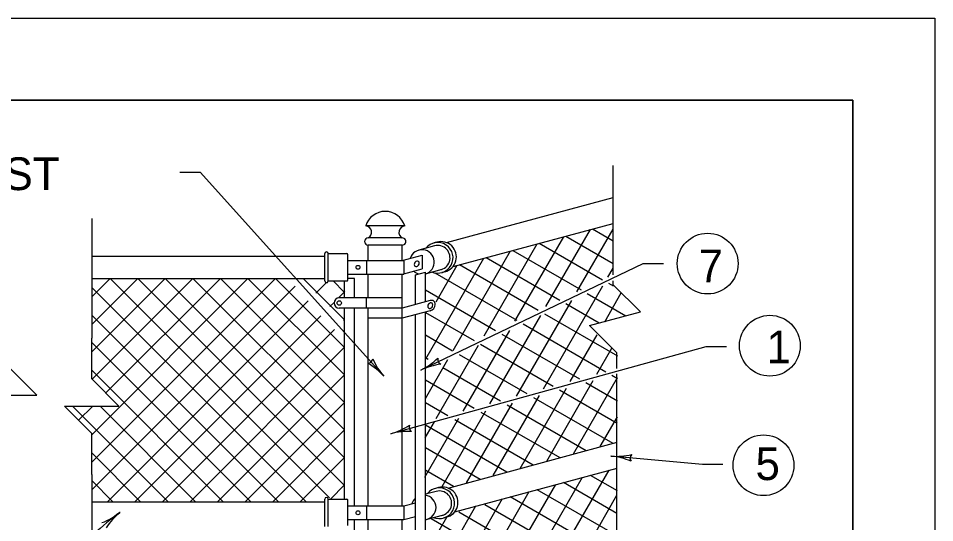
# Model space of a CAD drawing. Extents: x 1000 to 1036.3, y 1000 to 1022.
# Drawn here: x 1030.4 to 1036, y 1018.92 to 1022 of the extents above; entities that cross this region are included whole.
import ezdxf

# ---------------------------------------------------------------- set-up
doc = ezdxf.new("R2010")
doc.units = 0
for name, color, linetype in [('Level 1', 7, 'Continuous'), ('Level 10', 7, 'Continuous'), ('Level 11', 7, 'Continuous')]:
    doc.layers.add(name, color=color, linetype=linetype)

msp = doc.modelspace()

# ---------------------------------------------------------------- linework, layer by layer
at = {"layer": 'Level 1'}
for p, q in [((1031.3859, 1021.0603), (1031.5109, 1021.0603)), ((1031.5109, 1021.0603), (1032.6337, 1019.8125)), ((1033.016, 1020.6294), (1034.0344, 1020.9058)), ((1030.8471, 1020.7777), (1030.8471, 1020.0463)), ((1032.7613, 1020.7313), (1032.522, 1020.7313)), ((1033.056, 1020.4841), (1034.0344, 1020.7465)), ((1033.6238, 1020.2387), (1033.8955, 1020.7093)), ((1033.7461, 1020.6693), (1034.0343, 1020.5028)), ((1033.8128, 1020.3281), (1034.0343, 1020.7117)), ((1033.9088, 1020.7129), (1034.0343, 1020.6403)), ((1032.7459, 1020.658), (1032.5374, 1020.658)), ((1032.7459, 1020.6141), (1032.5374, 1020.6141)), ((1032.5376, 1020.5203), (1032.5376, 1020.6141)), ((1032.7458, 1020.5203), (1032.7458, 1020.6141)), ((1032.9578, 1020.6325), (1032.9378, 1020.6271)), ((1033.2454, 1020.0598), (1033.57, 1020.622)), ((1033.4346, 1020.1493), (1033.7328, 1020.6657)), ((1033.5834, 1020.6256), (1033.9698, 1020.4023)), ((1032.272, 1020.3953), (1032.272, 1020.5621)), ((1032.2928, 1020.3953), (1032.2928, 1020.5621)), ((1032.2928, 1020.562), (1032.4073, 1020.562)), ((1032.4126, 1020.4006), (1032.4126, 1020.5568)), ((1032.9434, 1020.6095), (1032.8471, 1020.5838)), ((1033.0563, 1019.9704), (1033.4073, 1020.5783)), ((1033.4208, 1020.582), (1033.839, 1020.3404)), ((1030.8471, 1020.5463), (1032.272, 1020.5463)), ((1032.4126, 1020.5203), (1032.7558, 1020.5203)), ((1032.5276, 1020.5203), (1032.5276, 1020.437)), ((1032.7458, 1020.5203), (1032.8665, 1020.5527)), ((1032.7558, 1020.5203), (1032.7558, 1020.437)), ((1034.217, 1020.5002), (1032.8594, 1019.8502)), ((1032.8665, 1020.5527), (1032.8665, 1020.4693)), ((1032.8889, 1019.9188), (1033.2445, 1020.5347)), ((1033.2582, 1020.5383), (1033.708, 1020.2785)), ((1034.342, 1020.5002), (1034.217, 1020.5002)), ((1032.7558, 1020.4397), (1032.8665, 1020.4693)), ((1032.8263, 1020.4325), (1032.8868, 1020.4487)), ((1032.8868, 1020.4388), (1032.9889, 1020.4662)), ((1032.8868, 1020.2671), (1032.8868, 1020.4487)), ((1032.9442, 1020.4446), (1033.4462, 1020.1547)), ((1032.9529, 1020.2678), (1033.0818, 1020.491)), ((1033.0067, 1020.4515), (1032.9866, 1020.4461)), ((1033.0957, 1020.4948), (1033.5772, 1020.2167)), ((1034.0019, 1020.4174), (1034.0343, 1020.4734)), ((1030.8471, 1019.4558), (1031.8023, 1020.4109)), ((1030.8471, 1019.2873), (1031.9707, 1020.4109)), ((1030.8471, 1020.4109), (1032.272, 1020.4109)), ((1030.8471, 1020.298), (1030.96, 1020.4109)), ((1030.8471, 1020.1296), (1031.1284, 1020.4109)), ((1030.8471, 1019.9611), (1031.2969, 1020.4109)), ((1030.8471, 1019.7927), (1031.4653, 1020.4109)), ((1030.9336, 1019.7108), (1031.6338, 1020.4109)), ((1030.96, 1020.4109), (1032.3011, 1019.0698)), ((1031.1285, 1020.4109), (1032.3913, 1019.1481)), ((1031.2969, 1020.4109), (1032.3932, 1019.3147)), ((1031.4654, 1020.4109), (1032.3918, 1019.4845)), ((1031.6338, 1020.4109), (1032.3903, 1019.6543)), ((1031.8023, 1020.4109), (1032.3921, 1019.8211)), ((1031.9708, 1020.4109), (1032.3923, 1019.9893)), ((1032.1392, 1020.4109), (1032.3901, 1020.16)), ((1032.2928, 1020.3953), (1032.4073, 1020.3953)), ((1032.3232, 1020.3953), (1032.391, 1020.3275)), ((1032.3917, 1020.2918), (1032.3917, 1020.3953)), ((1032.4126, 1020.437), (1032.7558, 1020.437)), ((1032.4543, 1020.4109), (1032.4126, 1020.4109)), ((1032.4543, 1020.2918), (1032.4543, 1020.4109)), ((1032.5376, 1020.2918), (1032.5376, 1020.437)), ((1032.7458, 1019.0203), (1032.7458, 1020.437)), ((1032.8263, 1020.2509), (1032.8263, 1020.4325)), ((1030.8471, 1019.1189), (1032.0914, 1020.3633)), ((1030.8471, 1020.3554), (1032.1556, 1019.047)), ((1032.2173, 1020.3207), (1032.2816, 1020.3849)), ((1032.8868, 1020.3403), (1033.3152, 1020.0928)), ((1033.6081, 1019.7353), (1033.972, 1020.3656)), ((1034.0056, 1020.3817), (1034.0343, 1020.3652)), ((1032.3583, 1020.2932), (1032.3948, 1020.3298)), ((1032.7458, 1020.2918), (1032.3603, 1020.2918)), ((1032.5276, 1020.2293), (1032.5276, 1020.2918)), ((1032.917, 1020.2752), (1032.7458, 1020.2293)), ((1033.4446, 1019.6902), (1033.7821, 1020.2748)), ((1033.8754, 1020.3194), (1034.113, 1020.1823)), ((1033.9828, 1020.1459), (1034.0845, 1020.3222)), ((1030.9429, 1019.0463), (1032.1703, 1020.2737)), ((1032.3037, 1020.2386), (1032.3285, 1020.2634)), ((1032.7458, 1020.2293), (1032.3603, 1020.2293)), ((1032.3917, 1019.062), (1032.3917, 1020.2293)), ((1032.4543, 1019.0203), (1032.4543, 1020.2293)), ((1032.5376, 1019.0203), (1032.5376, 1020.2293)), ((1033.7451, 1020.2571), (1033.9501, 1020.1388)), ((1030.8471, 1020.187), (1031.9865, 1019.0476)), ((1031.1114, 1019.0463), (1032.2471, 1020.182)), ((1032.7458, 1020.1669), (1032.5376, 1020.1669)), ((1032.9169, 1020.2128), (1032.7458, 1020.1669)), ((1032.8263, 1018.3833), (1032.8263, 1020.1885)), ((1032.8868, 1018.3996), (1032.8868, 1020.2047)), ((1032.8868, 1020.2028), (1033.1843, 1020.0309)), ((1033.2809, 1019.6449), (1033.5922, 1020.1839)), ((1033.615, 1020.1948), (1034.0621, 1019.9368)), ((1033.8899, 1020.1227), (1034.201, 1020.2058)), ((1032.3868, 1020.1533), (1032.3934, 1020.1598)), ((1033.4846, 1020.1325), (1033.9898, 1019.8408)), ((1031.2798, 1019.0463), (1032.3313, 1020.0978)), ((1032.8868, 1020.0652), (1033.0533, 1019.969)), ((1033.1173, 1019.5997), (1033.4022, 1020.0931)), ((1033.3543, 1020.0702), (1033.8287, 1019.7963)), ((1033.7718, 1019.7805), (1033.9371, 1020.0668)), ((1030.8471, 1020.0185), (1031.8193, 1019.0463)), ((1032.9537, 1019.5545), (1033.2122, 1020.0022)), ((1033.2241, 1020.0079), (1033.6676, 1019.7518)), ((1031.4483, 1019.0463), (1032.3887, 1019.9867)), ((1034.6016, 1019.9917), (1032.6754, 1019.4618)), ((1033.0938, 1019.9456), (1033.5065, 1019.7073)), ((1033.9356, 1019.8258), (1034.0275, 1019.985)), ((1034.7266, 1019.9917), (1034.6016, 1019.9917)), ((1032.8868, 1019.9277), (1032.9045, 1019.9174)), ((1032.8868, 1019.6767), (1033.0246, 1019.9154)), ((1030.8471, 1019.85), (1031.6508, 1019.0463)), ((1032.9933, 1019.8662), (1033.3455, 1019.6628)), ((1031.6168, 1019.0463), (1032.392, 1019.8216)), ((1032.8868, 1019.7901), (1033.1843, 1019.6183)), ((1033.6288, 1019.2943), (1033.9133, 1019.7871)), ((1033.7919, 1019.3388), (1034.0614, 1019.8056)), ((1033.8671, 1019.7741), (1034.0608, 1019.6623)), ((1034.0273, 1019.8192), (1034.0614, 1019.7995)), ((1033.4655, 1019.2499), (1033.7488, 1019.7408)), ((1033.707, 1019.729), (1034.0601, 1019.5252)), ((1033.3022, 1019.2054), (1033.5845, 1019.6945)), ((1033.5469, 1019.6839), (1034.0318, 1019.4041)), ((1030.7306, 1019.6297), (1031.3139, 1019.0463)), ((1030.7664, 1019.5436), (1030.8534, 1019.6306)), ((1030.899, 1019.6297), (1031.4823, 1019.0463)), ((1031.7852, 1019.0463), (1032.3921, 1019.6533)), ((1032.8868, 1019.6526), (1033.0233, 1019.5738)), ((1032.9886, 1019.1385), (1033.2562, 1019.6021)), ((1033.1392, 1019.1611), (1033.4204, 1019.6483)), ((1033.3868, 1019.6388), (1033.8698, 1019.36)), ((1032.884, 1019.1956), (1033.0919, 1019.5558)), ((1033.0666, 1019.5487), (1033.5461, 1019.2718)), ((1033.2267, 1019.5938), (1033.7079, 1019.3159)), ((1033.9551, 1019.3832), (1034.0603, 1019.5654)), ((1032.8857, 1019.4367), (1032.9426, 1019.5353)), ((1032.8868, 1019.5151), (1033.3843, 1019.2278)), ((1031.9537, 1019.0463), (1032.3923, 1019.485)), ((1033.026, 1019.1294), (1034.0596, 1019.4103)), ((1030.8471, 1019.3447), (1031.1454, 1019.0463)), ((1032.8868, 1019.3775), (1033.2223, 1019.1837)), ((1034.5802, 1019.2738), (1034.0215, 1019.325)), ((1032.1221, 1019.0463), (1032.3925, 1019.3168)), ((1034.7052, 1019.2738), (1034.5802, 1019.2738)), ((1030.8471, 1019.2129), (1030.8471, 1017.8287)), ((1032.8886, 1017.2978), (1034.0095, 1019.2393)), ((1032.8893, 1019.2386), (1033.0592, 1019.1405)), ((1033.066, 1018.9841), (1034.0588, 1019.2505)), ((1034.0569, 1019.252), (1034.0588, 1019.2508)), ((1030.8471, 1019.1763), (1030.977, 1019.0463)), ((1032.8873, 1017.5336), (1033.8468, 1019.1957)), ((1033.7315, 1019.1648), (1034.0576, 1018.9765)), ((1033.8942, 1019.2084), (1034.0582, 1019.1137)), ((1032.308, 1019.0638), (1032.3908, 1019.1467)), ((1032.8854, 1018.0069), (1033.5214, 1019.1085)), ((1032.8859, 1017.7694), (1033.6842, 1019.1521)), ((1032.9534, 1019.1095), (1032.8868, 1019.0916)), ((1032.9678, 1019.1325), (1032.9478, 1019.1271)), ((1033.5688, 1019.1213), (1034.0569, 1018.8393)), ((1030.8471, 1019.0463), (1032.272, 1019.0463)), ((1032.272, 1018.8953), (1032.272, 1019.0621)), ((1032.2928, 1018.8953), (1032.2928, 1019.0621)), ((1032.2928, 1019.062), (1032.4073, 1019.062)), ((1032.4126, 1018.9006), (1032.4126, 1019.0568)), ((1032.8793, 1017.0433), (1034.0581, 1019.0853)), ((1032.8831, 1018.2412), (1033.3587, 1019.0649)), ((1033.4061, 1019.0776), (1034.0563, 1018.7022)), ((1032.4126, 1019.0203), (1032.7558, 1019.0203)), ((1032.5276, 1019.0203), (1032.5276, 1018.937)), ((1032.7558, 1019.0204), (1032.8263, 1019.0393)), ((1032.7558, 1019.0203), (1032.7558, 1018.937)), ((1032.887, 1018.4863), (1033.1959, 1019.0213)), ((1033.2513, 1019.0296), (1034.0556, 1018.5651)), ((1032.4126, 1018.937), (1032.7558, 1018.937)), ((1032.4543, 1018.4242), (1032.4543, 1018.937)), ((1032.5376, 1018.4242), (1032.5376, 1018.937)), ((1032.7458, 1016.3276), (1032.7458, 1018.937)), ((1032.7558, 1018.9369), (1032.8263, 1018.9558)), ((1032.8878, 1018.7256), (1033.0181, 1018.9513)), ((1032.8968, 1018.9388), (1032.9989, 1018.9662)), ((1032.9223, 1018.9444), (1034.0543, 1018.2908)), ((1033.0167, 1018.9515), (1032.9966, 1018.9461)), ((1033.0906, 1018.9848), (1034.055, 1018.4278))]:
    msp.add_line(p, q, dxfattribs=at)
for points in [[(1034.0343, 1020.4328), (1034.0345, 1021.1016)], [(1034.201, 1020.2058), (1034.0343, 1020.3724), (1034.0343, 1020.3953)], [(1030.3458, 1019.2797), (1030.3458, 1019.5297), (1030.1791, 1019.6964), (1030.5124, 1019.6964), (1030.3458, 1019.8631), (1030.3458, 1020.1131)], [(1034.0566, 1019.8593), (1034.0566, 1019.9559), (1033.8899, 1020.1227)], [(1030.8471, 1019.2129), (1030.8471, 1019.4629), (1030.6804, 1019.6297), (1031.0138, 1019.6297), (1030.8471, 1019.7963), (1030.8471, 1020.0463)], [(1034.0566, 1019.7059), (1034.0566, 1019.8274)], [(1034.2228, 1017.8063), (1034.056, 1017.973), (1034.0566, 1019.7059)]]:
    msp.add_lwpolyline(points, dxfattribs=at)
for centre, radius in [((1034.6124, 1020.5014), 0.1857), ((1032.475, 1020.4787), 0.0117), ((1032.3603, 1020.2605), 0.0135), ((1034.9927, 1019.9994), 0.1857), ((1034.9538, 1019.269), 0.1857), ((1032.475, 1018.9787), 0.0117)]:
    msp.add_circle(centre, radius, dxfattribs=at)
for centre, radius, start, end in [((1032.6417, 1020.6956), 0.1249, 16.6455, 163.3724), ((1032.5191, 1020.6924), 0.039, 298.1005, 85.6856), ((1032.7643, 1020.6924), 0.039, 94.3144, 241.8995), ((1032.5375, 1020.6361), 0.0219, 90.1451, 269.8549), ((1032.7458, 1020.6361), 0.0219, 269.8549, 90.1451), ((1032.9622, 1020.5366), 0.0938, 246.3065, 141.6094), ((1032.9622, 1020.5366), 0.0753, 279.4444, 105.5275), ((1032.9823, 1020.542), 0.0938, 284.1012, 106.0993), ((1032.2824, 1020.5621), 0.0104, 0.3064, 179.6936), ((1032.4074, 1020.5568), 0.00521, 0, 90), ((1032.8665, 1020.511), 0.0753, 285.6003, 162.6876), ((1032.8665, 1020.511), 0.0753, 227.287, 255.3226), ((1032.2824, 1020.3953), 0.0104, 179.6936, 0.3064), ((1032.4074, 1020.4005), 0.00521, 270, 0), ((1032.3603, 1020.2605), 0.0312, 90, 270), ((1032.9246, 1020.2539), 0.0227, 355.5852, 109.5687), ((1032.9075, 1020.2514), 0.0397, 283.6792, 1.1602), ((1032.5343, 1019.923), 0.0313, 270.7561, 352.8728), ((1032.3431, 1019.551), 0.3909, 41.9815, 60.6503), ((1032.9243, 1020.074), 0.3909, 203.3287, 221.9754), ((1032.6905, 1020.2033), 0.3909, 295.5634, 314.2322), ((1033.0279, 1019.498), 0.3909, 96.9106, 115.5573), ((1032.9933, 1019.9148), 0.0313, 164.338, 246.4547), ((1032.6905, 1020.2033), 0.3909, 295.5512, 295.5635), ((1032.3431, 1019.551), 0.3909, 41.9693, 41.9815), ((1032.5717, 1019.8387), 0.3909, 285.3824, 304.0511), ((1032.8188, 1019.5011), 0.0313, 154.157, 236.2737), ((1032.5717, 1019.8387), 0.3909, 285.3701, 285.3824), ((1032.7791, 1019.0848), 0.3909, 86.7295, 105.3762), ((1034.0572, 1019.7143), 0.3909, 264.7463, 264.7586), ((1034.0572, 1019.7143), 0.3909, 264.7586, 283.4274), ((1033.9858, 1018.9357), 0.3909, 66.1057, 84.7525), ((1034.1695, 1019.3114), 0.0313, 133.5332, 215.6499), ((1032.9722, 1019.0366), 0.0938, 246.3065, 141.6094), ((1032.9722, 1019.0366), 0.0753, 279.4444, 105.5275), ((1032.9923, 1019.042), 0.0938, 284.1012, 106.0993), ((1032.2824, 1019.0621), 0.0104, 0.3064, 179.6936), ((1032.4074, 1019.0568), 0.00521, 0, 90), ((1032.8765, 1019.011), 0.0753, 131.8614, 162.6876), ((1032.8765, 1019.011), 0.0753, 277.8252, 82.1765), ((1032.3983, 1017.138), 2.3011, 126.791, 137.1356), ((1030.7744, 1019.2848), 0.3909, 290.2976, 308.9444), ((1031.2659, 1018.6767), 0.3909, 128.9505, 147.6193), ((1031.2659, 1018.6767), 0.3909, 128.9383, 128.9505)]:
    msp.add_arc(centre, radius, start, end, dxfattribs=at)
for points in [[(1032.8339, 1020.4831), (1032.8261, 1020.4811), (1032.8104, 1020.4933), (1032.834, 1020.5251), (1032.8568, 1020.5057), (1032.8416, 1020.4852), (1032.8339, 1020.4831)], [(1032.9169, 1020.2276), (1032.9091, 1020.2256), (1032.8934, 1020.2378), (1032.917, 1020.2696), (1032.9398, 1020.2502), (1032.9246, 1020.2297), (1032.9169, 1020.2276)]]:
    msp.add_open_spline(points, degree=3, dxfattribs=at)
at = {"layer": 'Level 10'}
for p, q in [((1000, 1022), (1036, 1022)), ((1036, 1022), (1036, 1000)), ((1007, 1021.5), (1035.5, 1021.5)), ((1035.5, 1021.5), (1035.5, 1000.5))]:
    msp.add_line(p, q, dxfattribs=at)
at = {"layer": 'Level 11'}
msp.add_lwpolyline([(1007, 1000.5), (1035.5, 1000.5), (1035.5, 1021.5), (1007, 1021.5)], close=True, dxfattribs=at)

# ---------------------------------------------------------------- texts
at = {"layer": 'Level 1'}
for s, p in [('CORNER OR INTERMEDIATE PULL POST', (1025.4049, 1020.9503)), ('7', (1034.5573, 1020.3868)), ('1', (1034.9727, 1019.8922)), ('5', (1034.9049, 1019.1784))]:
    msp.add_text(s, height=0.2, dxfattribs=at).set_placement(p)

doc.saveas('drawing.dxf')
